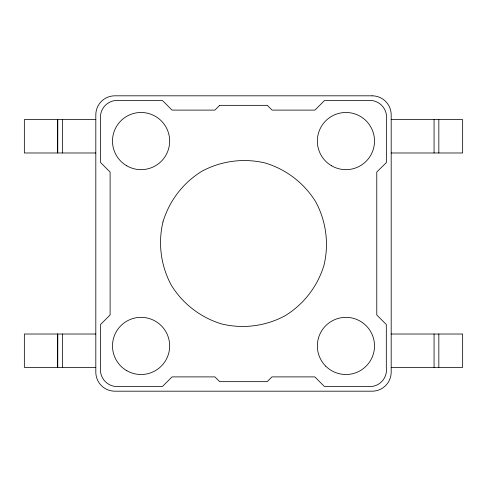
<?xml version="1.0" encoding="UTF-8"?>
<svg xmlns="http://www.w3.org/2000/svg" width="487" height="487" viewBox="0 0 487 487"><rect width="100%" height="100%" fill="white"/><g stroke="black" fill="none" stroke-linecap="round" stroke-linejoin="round"><path stroke-width="0.73" d="M95.811 119.632L24.35 119.632L24.35 152.979L95.811 152.979M391.189 119.632L462.65 119.632L462.65 152.979L391.189 152.979M95.811 334.021L24.35 334.021L24.35 367.368L95.811 367.368M391.189 334.021L462.65 334.021L462.65 367.368L391.189 367.368M438.83 119.632L438.83 152.979M438.83 334.021L438.83 367.368M434.063 119.632L434.063 152.979M434.063 334.021L434.063 367.368M62.513 119.632L62.513 152.979M62.513 334.021L62.513 367.368M57.752 119.632L57.697 152.979L57.679 119.632M57.752 334.021L57.697 367.368L57.679 334.021M162.968 221.92C157.891 243.33 160.85 265.817 171.296 285.187C182.844 303.918 200.839 317.725 221.92 324.032C243.33 329.109 265.817 326.15 285.187 315.704C303.918 304.156 317.725 286.161 324.032 265.08C329.109 243.67 326.15 221.183 315.704 201.813C304.156 183.082 286.161 169.275 265.08 162.968C243.67 157.891 221.183 160.85 201.813 171.296C183.082 182.844 169.275 200.839 162.968 221.92M219.68 105.338L214.913 110.105L172.039 110.105L162.512 100.578L119.632 100.578A16.844 16.844 0 0 0 100.578 119.632L100.578 162.512L110.105 172.039L110.105 314.961L100.578 324.488L100.578 367.368A16.844 16.844 0 0 0 119.632 386.422L162.512 386.422L172.039 376.895L214.913 376.895L219.68 381.662L267.18 381.662L271.947 376.895L314.821 376.895L324.354 386.422L367.228 386.422A16.728 16.728 0 0 0 386.313 367.387L386.313 324.512L376.78 314.979L376.78 172.039L386.422 162.512L386.422 119.632A16.844 16.844 0 0 0 367.368 100.578L324.488 100.578L314.961 110.105L272.087 110.105L267.32 105.338L219.68 105.338M372.129 95.811L114.871 95.811A19.054 19.054 0 0 0 95.811 114.871L95.811 372.129A19.054 19.054 0 0 0 114.871 391.189L372.129 391.189A19.054 19.054 0 0 0 391.189 372.129L391.189 114.871A19.054 19.054 0 0 0 372.129 95.811M126.778 370.686A28.587 28.587 0 0 0 169.659 345.928A28.587 28.587 0 0 0 126.778 321.177A28.587 28.587 0 0 0 126.778 370.686M126.778 165.823A28.587 28.587 0 0 0 169.659 141.072A28.587 28.587 0 0 0 126.778 116.314A28.587 28.587 0 0 0 126.778 165.823M331.635 165.823A28.587 28.587 0 0 0 374.515 141.072A28.587 28.587 0 0 0 331.635 116.314A28.587 28.587 0 0 0 331.635 165.823M325.718 366.139A28.587 28.587 0 0 0 373.541 353.325A28.587 28.587 0 0 0 338.532 318.315A28.587 28.587 0 0 0 325.718 366.139"/></g></svg>
